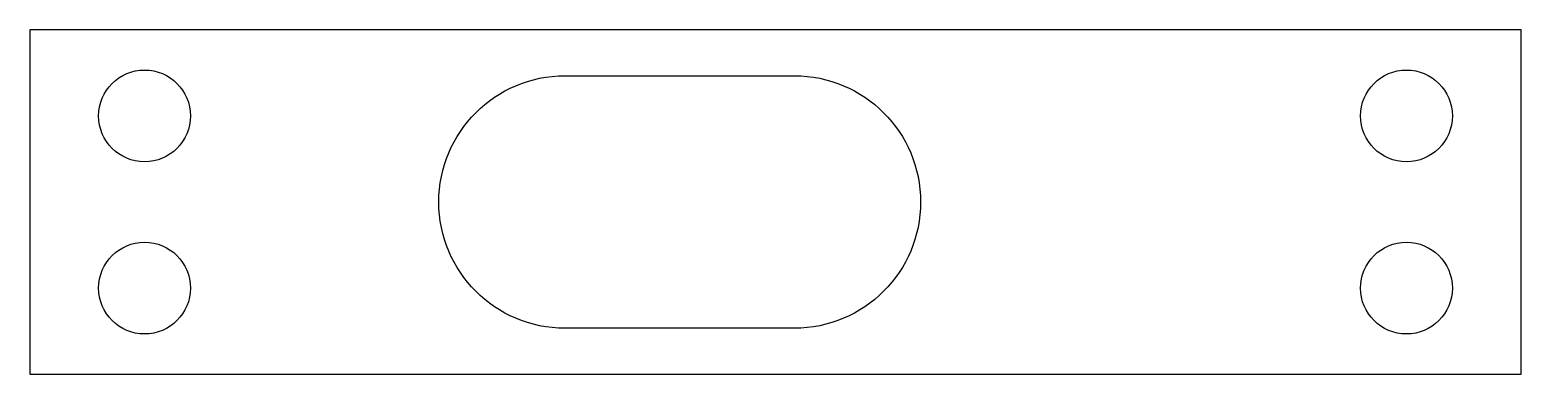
# Model space of a CAD drawing. Header units: millimetres. Extents: x 0 to 130, y -30 to 0.
import ezdxf

# ---------------------------------------------------------------- set-up
doc = ezdxf.new("R2010")
doc.units = ezdxf.units.MM

msp = doc.modelspace()

# ---------------------------------------------------------------- linework, layer by layer
msp.add_lwpolyline([(130, 0), (0, 0), (0, -30), (130, -30)], close=True)
msp.add_lwpolyline([(46.65, -26, -1), (46.65, -4), (66.65, -4, -1), (66.65, -26)], format="xyb", close=True)
for centre in [(10, -7.5), (120, -7.5), (10, -22.5), (120, -22.5)]:
    msp.add_circle(centre, 4)

doc.saveas('drawing.dxf')
